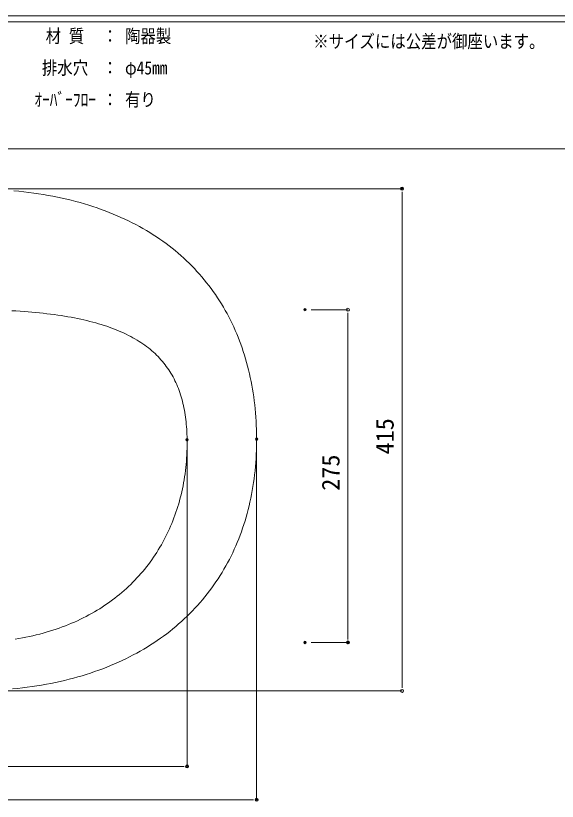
# Model space of a CAD drawing. Units: millimetres, scale not verified. Extents: x -1002 to 1010, y -687 to 676.
# Drawn here: x -493 to -44, y -9 to 640 of the extents above; entities that cross this region are included whole.
import ezdxf
from ezdxf.enums import TextEntityAlignment as Align

# ---------------------------------------------------------------- set-up
doc = ezdxf.new("R2010")
doc.units = ezdxf.units.MM
doc.header["$LTSCALE"] = 5
doc.header["$PDMODE"] = 32
doc.header["$PDSIZE"] = 2
doc.layers.add('0-0', color=7, linetype='Continuous', lineweight=15)
doc.layers.add('F-0', color=7, linetype='Continuous', lineweight=15)
doc.styles.add('ＭＳ ゴシック', font='')
doc.styles.get('ＭＳ ゴシック').set_extended_font_data('MS Gothic')

# ---------------------------------------------------------------- blocks, each defined once
blk = doc.blocks.new('_DOT')
at = {"layer": '0-0'}
blk.add_line((-0.5, 0), (-1, 0), dxfattribs=at)
blk.add_circle((0, 0), 0.25, dxfattribs=at)
blk.add_circle((0, 0), 0.25, dxfattribs=at)

msp = doc.modelspace()

# ---------------------------------------------------------------- linework, layer by layer
at = {"layer": 'F-0'}
for p, q in [((1002.034, 640.036), (-1002.086, 640.036)), ((1002.034, 635.036), (-1002.086, 635.036)), ((1002.034, 530.036), (-1002.086, 530.036)), ((-525.695, 497.074), (-172.906, 497.074)), ((-172.906, 87.074), (-172.906, 492.074)), ((-248.195, 397.074), (-217.723, 397.074)), ((-217.723, 392.074), (-217.723, 127.074)), ((-350.711, 284.574), (-350.711, 19.675)), ((-293.195, 285.109), (-293.195, -7.921)), ((-248.195, 122.074), (-217.723, 122.074)), ((-525.695, 82.074), (-172.906, 82.074)), ((-705.695, 19.675), (-355.711, 19.675)), ((-763.195, -7.921), (-298.195, -7.921))]:
    msp.add_line(p, q, dxfattribs=at)
at = {"layer": 'F-0', "lineweight": 18}
for points in [[(-494.16, 495.446), (-489.942, 495.026), (-485.769, 494.566), (-481.642, 494.066), (-477.56, 493.506), (-473.523, 492.916)], [(-473.523, 492.916), (-469.532, 492.276), (-465.586, 491.586), (-461.685, 490.856), (-457.829, 490.076), (-454.019, 489.266), (-450.254, 488.396), (-446.534, 487.496), (-442.859, 486.546), (-439.229, 485.556), (-435.645, 484.526), (-432.105, 483.456), (-428.611, 482.336), (-425.161, 481.186), (-421.757, 479.986), (-418.398, 478.746), (-415.084, 477.466), (-411.814, 476.146), (-408.59, 474.786), (-405.411, 473.386), (-402.276, 471.956), (-399.187, 470.476), (-396.142, 468.966), (-393.142, 467.406), (-390.187, 465.816), (-387.277, 464.186), (-384.411, 462.516), (-381.59, 460.816), (-378.814, 459.076), (-376.083, 457.296), (-373.397, 455.486), (-370.755, 453.636), (-368.158, 451.746), (-365.605, 449.826), (-363.097, 447.876), (-360.634, 445.886), (-358.215, 443.856), (-355.841, 441.796), (-353.511, 439.706), (-351.226, 437.576)], [(-351.226, 437.576), (-348.985, 435.416), (-346.789, 433.226), (-344.637, 430.996), (-342.529, 428.736), (-340.466, 426.446), (-338.448, 424.126), (-336.474, 421.766), (-334.544, 419.376), (-332.658, 416.966), (-330.817, 414.516), (-329.02, 412.036), (-327.267, 409.526), (-325.558, 406.986), (-323.894, 404.426), (-322.274, 401.826), (-320.698, 399.196), (-319.166, 396.546), (-317.678, 393.866), (-316.235, 391.146), (-314.835, 388.406), (-313.48, 385.646), (-312.168, 382.846), (-310.901, 380.026), (-309.678, 377.186), (-308.498, 374.306), (-307.363, 371.406), (-306.271, 368.486), (-305.224, 365.536), (-304.22, 362.556), (-303.26, 359.556), (-302.344, 356.526), (-301.472, 353.476), (-300.643, 350.406), (-299.859, 347.306), (-299.118, 344.186), (-298.421, 341.046), (-297.768, 337.876), (-297.158, 334.686), (-296.592, 331.476)], [(-495.728, 396.216), (-492.305, 396.016), (-488.931, 395.806), (-485.604, 395.576), (-482.325, 395.326), (-479.093, 395.056), (-475.908, 394.766), (-472.77, 394.456), (-469.678, 394.126), (-466.633, 393.776), (-463.634, 393.406), (-460.681, 393.026), (-457.773, 392.616), (-454.911, 392.186), (-452.093, 391.736), (-449.321, 391.266), (-446.593, 390.786), (-443.91, 390.276)], [(-443.91, 390.276), (-441.27, 389.746), (-438.675, 389.196), (-436.123, 388.626), (-433.614, 388.036), (-431.149, 387.436), (-428.726, 386.806), (-426.346, 386.156), (-424.008, 385.486), (-421.712, 384.796), (-419.458, 384.086), (-417.246, 383.346), (-415.075, 382.596), (-412.945, 381.826), (-410.856, 381.036), (-408.808, 380.216), (-406.8, 379.386), (-404.832, 378.526), (-402.904, 377.656), (-401.015, 376.756), (-399.166, 375.836), (-397.356, 374.896), (-395.585, 373.936), (-393.852, 372.956), (-392.158, 371.956), (-390.502, 370.936), (-388.884, 369.886), (-387.303, 368.826), (-385.759, 367.736), (-384.253, 366.626), (-382.784, 365.496), (-381.351, 364.346), (-379.955, 363.176), (-378.594, 361.986), (-377.27, 360.766), (-375.981, 359.536), (-374.727, 358.276), (-373.509, 356.996), (-372.325, 355.696), (-371.176, 354.366)], [(-371.176, 354.366), (-370.062, 353.026), (-368.981, 351.656), (-367.935, 350.276), (-366.922, 348.866), (-365.942, 347.426), (-364.995, 345.976), (-364.082, 344.496), (-363.201, 343.006), (-362.352, 341.486), (-361.535, 339.936), (-360.751, 338.376), (-359.997, 336.786), (-359.276, 335.186), (-358.585, 333.556), (-357.925, 331.896), (-357.296, 330.226), (-356.697, 328.526), (-356.129, 326.806), (-355.59, 325.066), (-355.081, 323.296), (-354.601, 321.506), (-354.15, 319.696), (-353.728, 317.866), (-353.335, 316.016), (-352.97, 314.136), (-352.634, 312.236), (-352.325, 310.306), (-352.043, 308.366), (-351.79, 306.396), (-351.563, 304.396), (-351.363, 302.386), (-351.19, 300.346), (-351.043, 298.286), (-350.922, 296.196), (-350.827, 294.086), (-350.758, 291.956), (-350.714, 289.806), (-350.696, 287.626), (-350.705, 285.076)], [(-296.592, 331.476), (-296.07, 328.246), (-295.591, 324.986), (-295.156, 321.706), (-294.765, 318.416), (-294.417, 315.096), (-294.113, 311.756), (-293.852, 308.396), (-293.635, 305.016), (-293.461, 301.616), (-293.331, 298.206), (-293.244, 294.766), (-293.2, 291.306), (-293.201, 287.836), (-293.247, 284.386), (-293.339, 280.946), (-293.477, 277.526), (-293.661, 274.126), (-293.891, 270.746), (-294.167, 267.386), (-294.488, 264.046), (-294.855, 260.726), (-295.268, 257.436), (-295.726, 254.156), (-296.23, 250.896), (-296.78, 247.666), (-297.374, 244.456), (-298.014, 241.266), (-298.7, 238.096), (-299.43, 234.956), (-300.206, 231.836), (-301.027, 228.736), (-301.893, 225.656), (-302.804, 222.606), (-303.76, 219.586), (-304.76, 216.586), (-305.806, 213.606), (-306.896, 210.656), (-308.031, 207.726), (-309.211, 204.83)], [(-350.705, 285.076), (-350.75, 282.416), (-350.832, 279.766), (-350.949, 277.126), (-351.103, 274.506), (-351.292, 271.886), (-351.517, 269.286), (-351.778, 266.696), (-352.075, 264.126), (-352.407, 261.566), (-352.774, 259.016), (-353.177, 256.486), (-353.616, 253.966), (-354.089, 251.466), (-354.598, 248.976), (-355.142, 246.506), (-355.72, 244.046), (-356.334, 241.606), (-356.983, 239.186), (-357.666, 236.776), (-358.384, 234.386), (-359.136, 232.006), (-359.923, 229.656), (-360.745, 227.316), (-361.6, 224.996), (-362.49, 222.686), (-363.414, 220.406), (-364.373, 218.136), (-365.365, 215.886), (-366.391, 213.666), (-367.451, 211.456), (-368.545, 209.266), (-369.672, 207.096), (-370.833, 204.947), (-372.028, 202.82), (-373.256, 200.713), (-374.517, 198.628), (-375.812, 196.564), (-377.139, 194.523), (-378.5, 192.503)], [(-309.211, 204.83), (-310.435, 201.956), (-311.704, 199.108), (-313.017, 196.288), (-314.375, 193.494), (-315.777, 190.727), (-317.224, 187.988), (-318.714, 185.277), (-320.249, 182.594), (-321.828, 179.939), (-323.451, 177.313), (-325.118, 174.716), (-326.829, 172.148), (-328.584, 169.61), (-330.383, 167.101), (-332.225, 164.623), (-334.112, 162.175), (-336.042, 159.758), (-338.015, 157.372), (-340.032, 155.018), (-342.093, 152.694), (-344.197, 150.403), (-346.345, 148.144), (-348.535, 145.918), (-350.769, 143.724), (-353.047, 141.564), (-355.367, 139.437), (-357.731, 137.343), (-360.137, 135.284), (-362.587, 133.259), (-365.079, 131.268), (-367.614, 129.312), (-370.193, 127.391), (-372.813, 125.506), (-375.477, 123.657), (-378.183, 121.843), (-380.932, 120.066), (-383.723, 118.325), (-386.557, 116.622), (-389.433, 114.955)], [(-378.5, 192.503), (-379.894, 190.505), (-381.321, 188.531), (-382.78, 186.579), (-384.273, 184.65), (-385.798, 182.745), (-387.356, 180.864), (-388.946, 179.007), (-390.569, 177.174), (-392.224, 175.366), (-393.911, 173.582), (-395.631, 171.824), (-397.382, 170.091), (-399.166, 168.384), (-400.982, 166.704), (-402.829, 165.049), (-404.709, 163.421), (-406.62, 161.82), (-408.562, 160.246), (-410.537, 158.7), (-412.542, 157.181), (-414.579, 155.69), (-416.648, 154.228), (-418.747, 152.794), (-420.878, 151.389), (-423.04, 150.013), (-425.232, 148.666), (-427.456, 147.35), (-429.71, 146.063), (-431.995, 144.806), (-434.311, 143.58), (-436.657, 142.385), (-439.034, 141.221), (-441.441, 140.088), (-443.879, 138.987), (-446.346, 137.918), (-448.844, 136.881), (-451.372, 135.877), (-453.93, 134.905), (-456.518, 133.967)], [(-456.518, 133.967), (-459.135, 133.061), (-461.783, 132.19), (-464.46, 131.352), (-467.166, 130.549), (-469.902, 129.78), (-472.668, 129.046), (-475.463, 128.346), (-478.287, 127.683), (-481.14, 127.054), (-484.022, 126.462), (-486.934, 125.906), (-489.874, 125.386), (-492.843, 124.903)], [(-389.433, 114.955), (-392.352, 113.326), (-395.312, 111.735), (-398.315, 110.181), (-401.361, 108.667), (-404.448, 107.19), (-407.577, 105.753), (-410.749, 104.355), (-413.962, 102.997), (-417.217, 101.678), (-420.514, 100.399), (-423.853, 99.161), (-427.233, 97.964), (-430.655, 96.807), (-434.119, 95.692), (-437.624, 94.619), (-441.171, 93.587), (-444.759, 92.597), (-448.389, 91.65), (-452.06, 90.746), (-455.772, 89.885), (-459.525, 89.067), (-463.32, 88.292), (-467.155, 87.562), (-471.032, 86.876), (-474.949, 86.234), (-478.907, 85.637), (-482.907, 85.086), (-486.947, 84.579), (-491.027, 84.118), (-495.149, 83.704)]]:
    msp.add_lwpolyline(points, dxfattribs=at)
at = {"layer": 'F-0'}
for p in [(-172.906, 497.074), (-253.195, 397.074), (-350.711, 289.574), (-293.195, 290.109), (-253.195, 122.074), (-217.723, 122.074), (-350.711, 19.675), (-293.195, -7.921)]:
    msp.add_point(p, dxfattribs=at)

# ---------------------------------------------------------------- block references
at = {"layer": 'F-0', "xscale": 5, "yscale": 5}
for p, rotation in [((-172.906, 497.074), 90), ((-217.723, 397.074), 90), ((-217.723, 122.074), 270), ((-172.906, 82.074), 270)]:
    msp.add_blockref('_DOT', p, dxfattribs=dict(at, rotation=rotation))
for p in [(-350.711, 19.675), (-293.195, -7.921)]:
    msp.add_blockref('_DOT', p, dxfattribs=at)

# ---------------------------------------------------------------- texts
at = {"layer": 'F-0', "style": 'ＭＳ ゴシック', "width": 0.85}
for s, p in [('材 質', (-467.711, 614.411)), ('陶器製', (-402.086, 614.411)), ('：', (-420.836, 614.411)), ('※サイズには公差が御座います。', (-246.359, 610.036)), ('排水穴', (-470.836, 588.161)), ('：', (-420.836, 588.161)), ('φ45mm', (-402.086, 588.161)), ('ｵｰﾊﾞｰﾌﾛｰ', (-477.086, 561.911)), ('有り', (-402.086, 561.911)), ('：', (-420.836, 561.911))]:
    msp.add_text(s, height=11, dxfattribs=at).set_placement(p, align=Align.BOTTOM_LEFT)
at = {"layer": 'F-0', "style": 'ＭＳ ゴシック'}
for s, p in [('415', (-175.406, 277.486)), ('275', (-220.223, 247.455))]:
    msp.add_text(s, height=14.66, rotation=90, dxfattribs=at).set_placement(p, align=Align.BOTTOM_LEFT)

doc.saveas('drawing.dxf')
